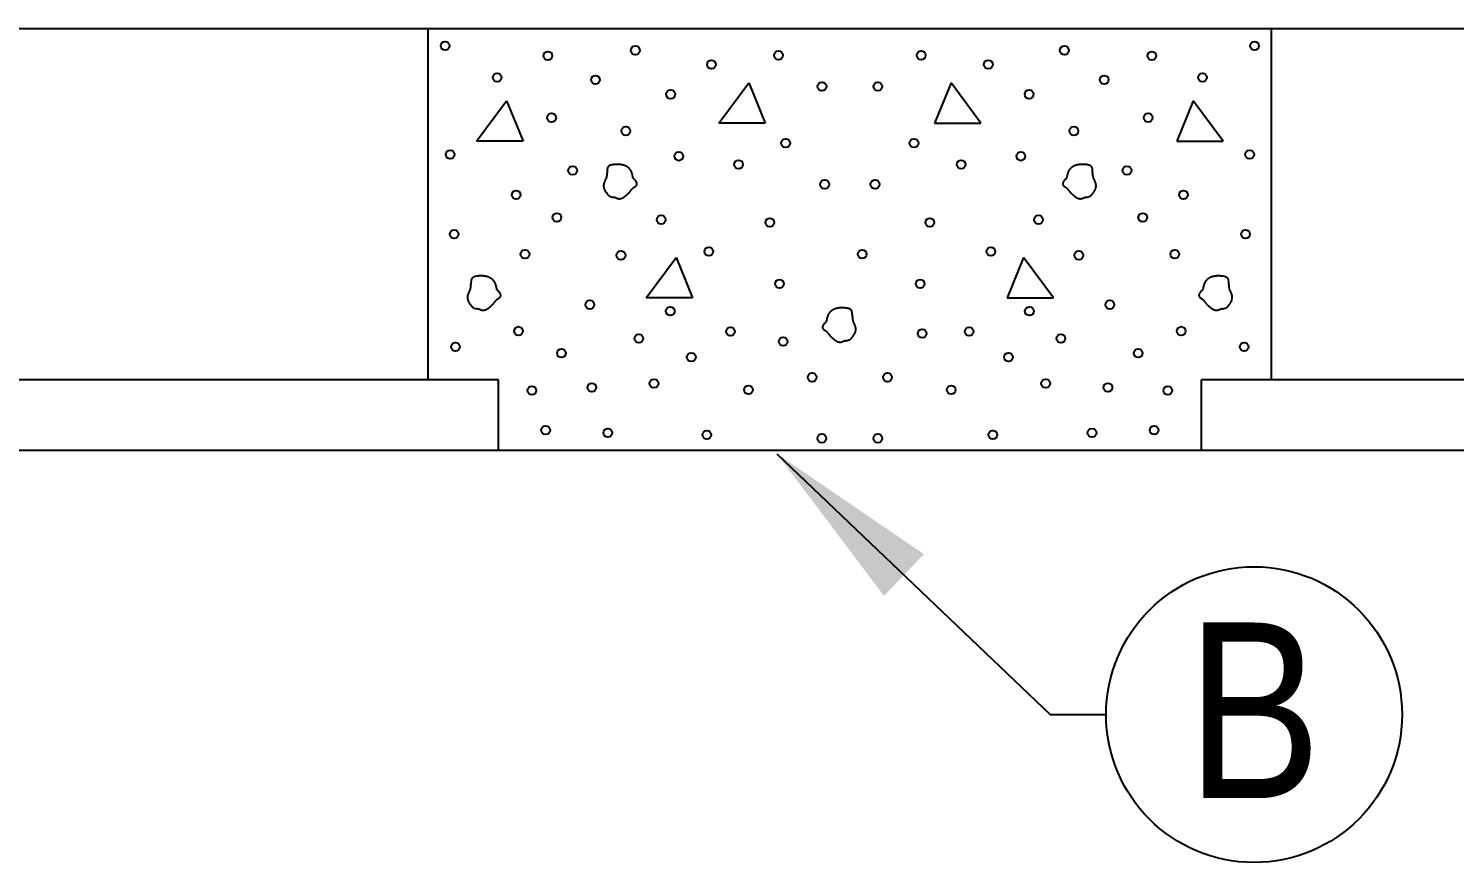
# Model space of a CAD drawing. Extents: x 0 to 216, y -5 to 280.
# Drawn here: x 131.15 to 150.46, y 111.35 to 122.65 of the extents above; entities that cross this region are included whole.
import ezdxf

# ---------------------------------------------------------------- set-up
doc = ezdxf.new("R2010")
doc.units = 0
doc.header["$LTSCALE"] = 10
doc.header["$MEASUREMENT"] = 0
doc.layers.add('CADdetails-7-VERYFINE', color=7, linetype='CONTINUOUS')
doc.layers.add('CADdetails-9-EXTRAFINE', color=9, linetype='CONTINUOUS')
doc.styles.add('CADdetails-DIMENSIONS', font='ARIALN.TTF', dxfattribs={"height": 2.38})
doc.styles.add('CADdetails-NOTES', font='ARIALN.TTF', dxfattribs={"height": 2.38})
doc.dimstyles.new('CADdetails-LEADER', dxfattribs={"dimtxt": 2.38, "dimasz": 2.38, "dimexe": 0.5, "dimexo": 1.5, "dimgap": 1, "dimtad": 0, "dimzin": 0, "dimdsep": 46, "dimtxsty": 'CADdetails-DIMENSIONS', "dimcen": 1, "dimclrd": 256, "dimclre": 256, "dimclrt": 256, "dimadec": 0, "dimazin": 0, "dimtfac": 1, "dimtdec": 4, "dimtofl": 0, "dimtmove": 0, "dimatfit": 3, "dimfxl": 1, "dimtolj": 1, "dimtzin": 0, "dimarcsym": 0})

msp = doc.modelspace()

# ---------------------------------------------------------------- linework, layer by layer
at = {"layer": 'CADdetails-7-VERYFINE'}
msp.add_circle((147.747, 113.351), 2.004, dxfattribs=at)
at = {"layer": 'CADdetails-9-EXTRAFINE', "linetype": 'Continuous'}
for p, q in [((129.418, 122.647), (159.65, 122.647)), ((136.561, 117.887), (136.561, 122.647)), ((147.985, 117.887), (147.985, 122.647)), ((140.497, 121.364), (140.903, 121.911)), ((140.903, 121.911), (141.127, 121.364)), ((143.643, 121.911), (143.419, 121.364)), ((144.048, 121.364), (143.643, 121.911)), ((137.217, 121.119), (137.623, 121.666)), ((137.623, 121.666), (137.847, 121.119)), ((146.923, 121.666), (146.699, 121.119)), ((147.328, 121.119), (146.923, 121.666)), ((141.127, 121.364), (140.497, 121.364)), ((143.419, 121.364), (144.048, 121.364)), ((137.847, 121.119), (137.217, 121.119)), ((146.699, 121.119), (147.328, 121.119)), ((139.337, 120.619), (139.336, 120.628)), ((145.209, 120.619), (145.21, 120.628)), ((139.514, 118.996), (139.919, 119.544)), ((139.919, 119.544), (140.143, 118.996)), ((144.626, 119.544), (144.402, 118.996)), ((145.032, 118.996), (144.626, 119.544)), ((137.493, 119.108), (137.492, 119.117)), ((140.143, 118.996), (139.514, 118.996)), ((144.402, 118.996), (145.032, 118.996)), ((147.053, 119.108), (147.054, 119.117)), ((141.955, 118.677), (141.956, 118.685)), ((137.513, 117.887), (112.761, 117.887)), ((137.513, 116.935), (137.513, 117.887)), ((171.785, 117.887), (147.033, 117.887)), ((147.033, 116.935), (147.033, 117.887)), ((39.457, 116.935), (176.545, 116.935))]:
    msp.add_line(p, q, dxfattribs=at)
for centre in [(136.791, 122.413), (147.754, 122.413), (138.184, 122.278), (139.368, 122.351), (141.306, 122.284), (143.24, 122.284), (145.178, 122.351), (146.362, 122.278), (140.398, 122.161), (144.148, 122.161), (137.497, 121.983), (138.828, 121.953), (141.895, 121.861), (142.651, 121.861), (145.718, 121.953), (147.049, 121.983), (139.846, 121.756), (144.7, 121.756), (138.234, 121.439), (146.312, 121.439), (139.239, 121.259), (145.307, 121.259), (141.404, 121.094), (143.142, 121.094), (136.859, 120.94), (139.956, 120.916), (144.589, 120.916), (147.687, 120.94), (138.519, 120.724), (140.766, 120.806), (143.78, 120.806), (146.026, 120.724), (141.932, 120.536), (142.614, 120.536), (137.754, 120.395), (146.791, 120.395), (138.306, 120.088), (139.717, 120.057), (144.828, 120.057), (146.239, 120.088), (141.189, 120.02), (143.356, 120.02), (136.914, 119.861), (147.632, 119.861), (137.873, 119.589), (139.173, 119.574), (140.362, 119.626), (142.441, 119.589), (144.183, 119.626), (145.373, 119.574), (146.673, 119.589), (141.32, 119.189), (143.225, 119.189), (138.752, 118.905), (145.794, 118.905), (139.841, 118.816), (144.704, 118.816), (137.785, 118.548), (140.657, 118.542), (143.251, 118.515), (143.888, 118.542), (146.761, 118.548), (136.932, 118.334), (139.415, 118.447), (141.369, 118.407), (145.131, 118.447), (147.613, 118.334), (138.367, 118.247), (140.126, 118.194), (144.42, 118.194), (146.178, 118.247), (137.967, 117.742), (138.778, 117.784), (139.62, 117.837), (140.899, 117.752), (141.763, 117.921), (142.783, 117.921), (143.646, 117.752), (144.925, 117.837), (145.768, 117.784), (146.578, 117.742), (138.153, 117.205), (138.994, 117.168), (145.552, 117.168), (146.393, 117.205), (140.336, 117.142), (141.894, 117.094), (142.651, 117.094), (144.21, 117.142)]:
    msp.add_circle(centre, 0.0595, dxfattribs=at)
for centre, radius, start, end in [((139.193, 120.715), 0.207, 176.8452, 178.899), ((139.266, 120.711), 0.281, 178.3991, 179.947), ((139.408, 120.707), 0.423, 179.4776, 180.5224), ((139.695, 120.704), 0.71, 180.0703, 180.6993), ((141.341, 120.709), 2.356, 180.3215, 180.5124), ((139.107, 120.724), 0.121, 172.057, 175.3848), ((139.141, 120.719), 0.155, 174.6718, 177.3467), ((139.081, 120.728), 0.0949, 168.5517, 172.6734), ((139.064, 120.733), 0.077, 164.5202, 169.4398), ((139.051, 120.737), 0.0634, 159.4447, 165.2348), ((139.042, 120.742), 0.0537, 153.7399, 160.3906), ((139.036, 120.745), 0.0464, 146.9551, 154.4886), ((139.036, 120.746), 0.046, 139.8828, 147.4475), ((139.039, 120.742), 0.0511, 132.3961, 139.2718), ((139.045, 120.735), 0.0606, 125.7477, 131.6939), ((139.053, 120.721), 0.0769, 119.6686, 124.5318), ((139.062, 120.703), 0.0966, 114.7842, 118.8066), ((139.071, 120.679), 0.122, 110.5988, 113.9025), ((139.08, 120.65), 0.153, 107.2783, 110.0128), ((139.091, 120.609), 0.194, 104.4624, 106.6737), ((139.101, 120.559), 0.245, 102.2335, 104.0277), ((139.116, 120.482), 0.324, 100.3997, 101.7819), ((139.123, 120.429), 0.377, 98.9266, 100.1232), ((139.124, 120.418), 0.388, 97.6512, 98.8161), ((139.125, 120.416), 0.39, 96.491, 97.6511), ((139.124, 120.423), 0.384, 95.2936, 96.4715), ((139.124, 120.428), 0.379, 94.1297, 95.3217), ((139.123, 120.433), 0.374, 92.9115, 94.1165), ((139.123, 120.439), 0.368, 91.7252, 92.9465), ((139.123, 120.446), 0.36, 90.468, 91.7105), ((139.123, 120.454), 0.352, 89.2447, 90.51), ((139.123, 120.463), 0.343, 87.9448, 89.2368), ((139.124, 120.472), 0.334, 86.6735, 87.9941), ((139.124, 120.482), 0.324, 85.3161, 86.6699), ((139.125, 120.492), 0.314, 83.98, 85.369), ((139.126, 120.503), 0.303, 82.5558, 83.9849), ((139.128, 120.514), 0.292, 81.1502, 82.6214), ((139.13, 120.525), 0.281, 79.6364, 81.1549), ((139.132, 120.536), 0.27, 78.1377, 79.7055), ((139.135, 120.547), 0.259, 76.5318, 78.1546), ((139.137, 120.557), 0.248, 74.9254, 76.605), ((139.14, 120.568), 0.237, 73.2063, 74.9487), ((139.144, 120.578), 0.226, 71.5005, 73.3072), ((139.147, 120.588), 0.216, 69.631, 71.5083), ((139.151, 120.597), 0.206, 67.7816, 69.7303), ((139.155, 120.606), 0.196, 65.7857, 67.8119), ((139.159, 120.614), 0.187, 63.7836, 65.8873), ((139.163, 120.622), 0.178, 61.6347, 63.822), ((139.167, 120.629), 0.17, 59.4808, 61.749), ((139.171, 120.635), 0.163, 57.1528, 59.506), ((139.175, 120.641), 0.156, 54.8176, 57.2546), ((139.179, 120.646), 0.149, 52.3279, 54.8571), ((139.182, 120.65), 0.144, 49.859, 52.4569), ((139.184, 120.653), 0.141, 47.1814, 49.8286), ((139.185, 120.653), 0.14, 44.6027, 47.2527), ((139.183, 120.651), 0.143, 41.9229, 44.522), ((139.18, 120.649), 0.146, 39.3655, 41.9101), ((139.177, 120.647), 0.15, 36.7448, 39.2258), ((139.172, 120.644), 0.156, 34.3019, 36.7104), ((139.166, 120.64), 0.163, 31.8239, 34.1472), ((139.159, 120.636), 0.171, 29.5416, 31.776), ((139.151, 120.632), 0.18, 27.2793, 29.4182), ((139.141, 120.627), 0.191, 25.1453, 27.1874), ((139.129, 120.622), 0.204, 23.0789, 25.0204), ((139.116, 120.616), 0.219, 21.1438, 22.9862), ((139.1, 120.611), 0.235, 19.248, 20.9905), ((145.446, 120.611), 0.235, 159.0095, 160.752), ((145.43, 120.616), 0.219, 157.0138, 158.8562), ((145.417, 120.622), 0.204, 154.9796, 156.9211), ((145.405, 120.627), 0.191, 152.8126, 154.8547), ((145.395, 120.632), 0.18, 150.5818, 152.7207), ((145.386, 120.636), 0.171, 148.224, 150.4584), ((145.379, 120.64), 0.163, 145.8181, 148.1414), ((145.373, 120.644), 0.156, 143.2896, 145.6981), ((145.369, 120.647), 0.15, 140.7742, 143.2552), ((145.365, 120.649), 0.146, 138.1218, 140.6664), ((145.363, 120.651), 0.143, 135.478, 138.0771), ((145.361, 120.653), 0.14, 132.7473, 135.3973), ((145.362, 120.653), 0.141, 130.1437, 132.7908), ((145.364, 120.65), 0.144, 127.5692, 130.1671), ((145.367, 120.646), 0.149, 125.1429, 127.6721), ((145.371, 120.641), 0.156, 122.7225, 125.1595), ((145.375, 120.635), 0.163, 120.494, 122.8472), ((145.379, 120.629), 0.17, 118.2709, 120.539), ((145.383, 120.622), 0.178, 116.178, 118.3653), ((145.387, 120.614), 0.187, 114.1127, 116.2164), ((145.391, 120.606), 0.196, 112.1881, 114.2143), ((145.395, 120.597), 0.206, 110.2697, 112.2184), ((145.398, 120.588), 0.216, 108.4789, 110.3562), ((145.402, 120.578), 0.226, 106.7044, 108.5111), ((145.405, 120.568), 0.237, 105.0513, 106.7937), ((145.408, 120.557), 0.248, 103.395, 105.0746), ((145.411, 120.547), 0.259, 101.8454, 103.4682), ((145.413, 120.536), 0.27, 100.2945, 101.8623), ((145.416, 120.525), 0.281, 98.839, 100.3575), ((145.418, 120.514), 0.292, 97.3837, 98.8549), ((145.419, 120.503), 0.303, 96.0151, 97.4442), ((145.42, 120.492), 0.314, 94.6276, 96.0167), ((145.422, 120.482), 0.324, 93.3326, 94.6864), ((145.422, 120.472), 0.334, 92.0059, 93.3265), ((145.423, 120.463), 0.344, 90.7624, 92.0543), ((145.423, 120.454), 0.352, 89.4901, 90.7554), ((145.423, 120.446), 0.36, 88.2895, 89.532), ((145.423, 120.439), 0.368, 87.0535, 88.2748), ((145.423, 120.433), 0.374, 85.8835, 87.0885), ((145.422, 120.428), 0.379, 84.6783, 85.8703), ((145.422, 120.423), 0.384, 83.5285, 84.7064), ((145.421, 120.416), 0.39, 82.3489, 83.509), ((145.421, 120.418), 0.389, 81.1889, 82.3537), ((145.422, 120.429), 0.377, 79.871, 81.0677), ((145.43, 120.482), 0.324, 78.2249, 79.607), ((145.444, 120.559), 0.245, 75.9643, 77.7585), ((145.455, 120.609), 0.194, 73.3263, 75.5376), ((145.466, 120.65), 0.153, 69.9872, 72.7217), ((145.475, 120.679), 0.122, 66.0975, 69.4012), ((145.484, 120.703), 0.0966, 61.1934, 65.2158), ((145.492, 120.721), 0.0769, 55.4682, 60.3314), ((145.501, 120.735), 0.0606, 48.3332, 54.2794), ((145.506, 120.742), 0.0511, 40.7282, 47.6039), ((145.51, 120.746), 0.046, 32.5162, 40.0809), ((145.51, 120.745), 0.0465, 25.5504, 33.0838), ((145.504, 120.742), 0.0537, 19.6094, 26.2601), ((145.495, 120.737), 0.0634, 14.7652, 20.5553), ((145.482, 120.733), 0.077, 10.5602, 15.4798), ((145.464, 120.728), 0.0949, 7.2872, 11.4089), ((145.438, 120.724), 0.121, 4.6152, 7.943), ((145.405, 120.719), 0.155, 2.6533, 5.3282), ((145.353, 120.715), 0.207, 1.101, 3.1548), ((145.279, 120.711), 0.281, 0.0889, 1.6368), ((145.137, 120.707), 0.423, 359.4776, 0.5224), ((144.85, 120.705), 0.71, 359.2657, 359.8948), ((143.204, 120.709), 2.356, 359.4876, 359.6785), ((139.072, 120.516), 0.134, 177.3876, 180.5241), ((139.072, 120.516), 0.134, 180.6001, 183.7299), ((139.07, 120.516), 0.131, 171.0222, 174.2037), ((139.071, 120.516), 0.133, 174.3146, 177.469), ((139.071, 120.516), 0.133, 183.7427, 186.8926), ((139.066, 120.517), 0.127, 167.9119, 171.1871), ((139.059, 120.518), 0.12, 164.4946, 167.9522), ((139.06, 120.518), 0.121, 161.2101, 164.609), ((139.073, 120.513), 0.135, 157.835, 160.866), ((139.101, 120.501), 0.166, 154.9757, 157.433), ((139.191, 120.454), 0.267, 152.5497, 154.0687), ((139.444, 120.313), 0.557, 150.9959, 151.7229), ((135.906, 122.332), 3.517, 330.187, 330.3022), ((138.553, 120.829), 0.473, 329.5031, 330.36), ((138.757, 120.717), 0.24, 329.5654, 331.2531), ((138.826, 120.682), 0.162, 330.4276, 332.9186), ((138.867, 120.663), 0.117, 332.0853, 335.5407), ((138.88, 120.658), 0.104, 334.7958, 338.6919), ((138.88, 120.658), 0.104, 338.5749, 342.5281), ((138.87, 120.662), 0.115, 342.6361, 346.2431), ((138.839, 120.667), 0.146, 346.9646, 349.8492), ((138.802, 120.672), 0.183, 350.3917, 352.7357), ((138.751, 120.676), 0.234, 353.3291, 355.1905), ((136.544, 120.684), 2.441, 359.9077, 0.0923), ((138.242, 120.686), 0.744, 358.8983, 359.5027), ((138.534, 120.684), 0.452, 357.5114, 358.4997), ((138.679, 120.68), 0.306, 355.5993, 357.0425), ((139.083, 120.605), 0.253, 17.5494, 19.1949), ((139.062, 120.6), 0.274, 15.857, 17.4055), ((139.041, 120.594), 0.297, 14.3507, 15.8087), ((139.016, 120.588), 0.322, 12.8168, 14.1879), ((138.988, 120.582), 0.351, 11.4954, 12.7775), ((138.952, 120.576), 0.387, 10.1526, 11.3396), ((138.924, 120.571), 0.416, 8.9893, 10.1153), ((138.904, 120.569), 0.436, 7.8167, 8.9132), ((138.956, 120.21), 0.56, 44.6282, 47.0492), ((135.504, 125.905), 6.639, 305.4484, 305.5135), ((139.245, 120.484), 0.162, 41.1487, 47.2632), ((139.098, 120.858), 0.443, 306.3881, 307.3399), ((139.226, 120.683), 0.227, 308.2701, 310.068), ((139.277, 120.509), 0.121, 37.6654, 42.485), ((139.283, 120.612), 0.136, 311.2666, 314.1308), ((139.163, 120.438), 0.255, 32.9949, 34.563), ((139.296, 120.523), 0.0976, 29.2328, 33.5838), ((139.314, 120.577), 0.0888, 315.5923, 319.7286), ((139.326, 120.537), 0.0642, 25.1967, 31.9365), ((139.336, 120.555), 0.058, 321.6691, 327.6236), ((139.333, 120.539), 0.057, 19.2344, 26.0854), ((139.348, 120.547), 0.0432, 328.9948, 336.6039), ((139.34, 120.541), 0.0497, 12.3118, 19.5069), ((139.354, 120.543), 0.0358, 337.9677, 346.8887), ((139.35, 120.543), 0.0401, 4.58, 13.0648), ((139.357, 120.542), 0.0331, 347.0175, 356.6474), ((139.355, 120.542), 0.0348, 356.392, 5.8057), ((145.196, 120.543), 0.0401, 166.9352, 175.42), ((145.19, 120.542), 0.0348, 174.1943, 183.608), ((145.189, 120.542), 0.0331, 183.3041, 192.9339), ((145.205, 120.541), 0.0497, 160.5352, 167.7303), ((145.191, 120.543), 0.0358, 193.158, 202.079), ((145.212, 120.539), 0.057, 153.9146, 160.7656), ((145.198, 120.547), 0.0432, 203.3538, 210.9629), ((145.219, 120.537), 0.0642, 148.0317, 154.7716), ((145.21, 120.555), 0.058, 212.3764, 218.3309), ((145.232, 120.577), 0.0889, 220.3028, 224.4391), ((145.25, 120.523), 0.0975, 146.4477, 150.7986), ((145.382, 120.438), 0.255, 145.437, 147.0051), ((145.263, 120.612), 0.136, 225.8419, 228.7061), ((145.268, 120.509), 0.121, 137.515, 142.3346), ((145.319, 120.684), 0.227, 229.9563, 231.7541), ((145.301, 120.484), 0.162, 132.7368, 138.8513), ((145.448, 120.858), 0.443, 232.6379, 233.5897), ((149.041, 125.909), 6.642, 234.5075, 234.5726), ((145.59, 120.21), 0.56, 132.9508, 135.3718), ((145.642, 120.569), 0.436, 171.0868, 172.1833), ((145.622, 120.571), 0.416, 169.8847, 171.0107), ((145.593, 120.576), 0.387, 168.627, 169.814), ((145.558, 120.582), 0.351, 167.2564, 168.5385), ((145.529, 120.588), 0.322, 165.7777, 167.1488), ((145.505, 120.594), 0.297, 164.2261, 165.6841), ((145.483, 120.6), 0.274, 162.5945, 164.143), ((145.463, 120.605), 0.253, 160.8051, 162.4506), ((148.001, 120.684), 2.441, 179.9077, 180.0923), ((146.304, 120.686), 0.744, 180.4973, 181.1017), ((146.012, 120.684), 0.452, 181.5003, 182.4886), ((145.866, 120.68), 0.306, 182.9575, 184.4007), ((145.795, 120.676), 0.234, 184.8451, 186.7065), ((145.744, 120.672), 0.183, 187.2283, 189.5723), ((145.707, 120.667), 0.146, 190.187, 193.0717), ((145.676, 120.662), 0.115, 193.7569, 197.3639), ((145.665, 120.658), 0.104, 197.4359, 201.3891), ((145.666, 120.658), 0.104, 201.3081, 205.2042), ((145.678, 120.663), 0.117, 204.4593, 207.9147), ((145.719, 120.682), 0.162, 207.0814, 209.5724), ((145.788, 120.717), 0.24, 208.7469, 210.4346), ((145.992, 120.829), 0.473, 209.64, 210.4969), ((148.64, 122.334), 3.518, 209.7313, 209.8465), ((145.101, 120.313), 0.557, 28.2433, 28.9703), ((145.355, 120.454), 0.267, 25.9313, 27.4503), ((145.445, 120.501), 0.166, 22.567, 25.0243), ((145.473, 120.513), 0.135, 19.134, 22.165), ((145.486, 120.518), 0.121, 15.391, 18.7899), ((145.487, 120.518), 0.12, 12.0478, 15.5054), ((145.48, 120.517), 0.127, 8.8498, 12.125), ((145.476, 120.516), 0.131, 5.7592, 8.9407), ((145.475, 120.516), 0.133, 353.1447, 356.2945), ((145.474, 120.516), 0.133, 2.531, 5.6854), ((145.474, 120.516), 0.134, 359.4759, 2.6124), ((145.473, 120.516), 0.134, 356.2701, 359.3999), ((139.069, 120.516), 0.13, 186.9876, 190.1875), ((139.066, 120.515), 0.127, 190.2484, 193.508), ((139.062, 120.515), 0.124, 193.6679, 197.0032), ((139.057, 120.514), 0.118, 197.0927, 200.5534), ((139.05, 120.511), 0.111, 200.8026, 204.4637), ((139.052, 120.512), 0.113, 204.1381, 207.7286), ((139.065, 120.518), 0.128, 207.3778, 210.5555), ((139.085, 120.528), 0.15, 209.9953, 212.709), ((139.124, 120.55), 0.195, 212.1446, 214.228), ((139.188, 120.59), 0.27, 213.5872, 215.0906), ((139.369, 120.711), 0.488, 214.5373, 215.3691), ((139.709, 120.947), 0.902, 215.0732, 215.5222), ((140.273, 121.347), 1.593, 215.431, 215.6848), ((139.887, 121.077), 1.122, 215.9644, 216.3246), ((139.391, 120.716), 0.509, 216.7118, 217.507), ((139.288, 120.639), 0.38, 217.7068, 218.7766), ((139.246, 120.607), 0.328, 219.1011, 220.3486), ((139.171, 120.548), 0.232, 221.1093, 222.8725), ((139.106, 120.491), 0.145, 223.9849, 226.7831), ((139.075, 120.461), 0.102, 228.0439, 231.971), ((139.055, 120.438), 0.0718, 233.3259, 238.8193), ((139.052, 120.433), 0.0661, 238.5548, 244.5028), ((139.058, 120.443), 0.0775, 243.803, 248.9093), ((139.064, 120.457), 0.0927, 248.0318, 252.344), ((139.073, 120.48), 0.117, 251.5932, 255.0452), ((139.085, 120.514), 0.153, 254.2058, 256.8831), ((139.104, 120.584), 0.226, 256.148, 257.9846), ((139.138, 120.721), 0.367, 257.2491, 258.3894), ((139.281, 121.355), 1.017, 257.7014, 258.1163), ((138.741, 118.888), 1.509, 77.0686, 77.3491), ((138.991, 119.995), 0.374, 75.2609, 76.3946), ((139.008, 120.061), 0.305, 73.9114, 75.2987), ((138.99, 119.989), 0.379, 73.0782, 74.1904), ((138.929, 119.769), 0.608, 72.9591, 73.6496), ((107.024, 11.381), 113.594, 73.5906, 73.59426), ((139.308, 121.033), 0.711, 254.1882, 254.766), ((139.205, 120.67), 0.335, 255.413, 256.6231), ((139.177, 120.56), 0.221, 257.2379, 259.0433), ((139.162, 120.497), 0.156, 259.8175, 262.3247), ((139.156, 120.461), 0.12, 263.069, 266.2989), ((139.153, 120.434), 0.0927, 267.1704, 271.2908), ((139.152, 120.423), 0.082, 271.5793, 276.2157), ((139.153, 120.42), 0.079, 276.4105, 281.2353), ((139.152, 120.423), 0.0818, 280.8722, 285.5599), ((139.15, 120.433), 0.0919, 285.225, 289.4465), ((139.147, 120.443), 0.103, 289.021, 292.8542), ((139.143, 120.455), 0.115, 292.5683, 296.0335), ((139.137, 120.469), 0.13, 295.6455, 298.7671), ((139.129, 120.486), 0.149, 298.485, 301.2437), ((139.119, 120.505), 0.17, 300.9174, 303.3664), ((139.104, 120.528), 0.198, 303.1196, 305.2605), ((139.088, 120.553), 0.227, 304.9564, 306.8361), ((139.065, 120.585), 0.267, 306.6441, 308.2584), ((139.039, 120.621), 0.311, 308.0078, 309.4018), ((139.001, 120.669), 0.372, 309.2343, 310.4026), ((138.953, 120.728), 0.448, 310.1567, 311.1277), ((138.869, 120.826), 0.578, 310.98, 311.7307), ((138.77, 120.941), 0.729, 311.5406, 312.1324), ((138.623, 121.107), 0.951, 311.9798, 312.4294), ((137.885, 121.932), 2.058, 312.1076, 312.3127), ((140.553, 118.993), 1.911, 131.9402, 132.1573), ((138.068, 121.715), 1.775, 312.9016, 313.1318), ((139.117, 120.586), 0.233, 314.666, 316.3925), ((139.192, 120.509), 0.126, 317.9003, 321.0814), ((139.225, 120.481), 0.083, 322.1074, 326.9747), ((139.217, 120.49), 0.0946, 325.2728, 329.5721), ((139.078, 120.584), 0.263, 327.0965, 328.6442), ((139.875, 120.068), 0.687, 145.913, 146.5009), ((139.424, 120.368), 0.145, 141.384, 144.1358), ((139.396, 120.39), 0.11, 137.4765, 141.1138), ((139.404, 120.383), 0.12, 134.3783, 137.7096), ((139.413, 120.375), 0.133, 131.6841, 134.7325), ((139.425, 120.363), 0.15, 129.1321, 131.8772), ((139.44, 120.346), 0.172, 127.084, 129.5271), ((139.46, 120.321), 0.204, 125.3153, 127.4189), ((139.509, 120.258), 0.284, 124.5315, 126.0637), ((139.719, 119.969), 0.642, 124.6371, 125.3177), ((144.826, 119.969), 0.642, 54.6823, 55.3629), ((145.036, 120.258), 0.284, 53.9363, 55.4685), ((145.085, 120.321), 0.204, 52.5595, 54.6631), ((145.106, 120.346), 0.172, 50.4959, 52.9391), ((145.121, 120.363), 0.15, 48.0982, 50.8433), ((145.132, 120.375), 0.133, 45.2939, 48.3422), ((145.142, 120.383), 0.12, 42.2904, 45.6217), ((145.15, 120.39), 0.11, 38.8566, 42.4938), ((145.122, 120.368), 0.145, 35.8642, 38.616), ((144.67, 120.068), 0.687, 33.4991, 34.087), ((145.468, 120.584), 0.263, 211.3558, 212.9035), ((145.329, 120.49), 0.0946, 210.4279, 214.7272), ((145.321, 120.481), 0.083, 213.0253, 217.8926), ((145.353, 120.509), 0.126, 218.9186, 222.0997), ((145.429, 120.586), 0.234, 223.6352, 225.3616), ((146.478, 121.715), 1.775, 226.8682, 227.0984), ((143.992, 118.994), 1.911, 47.8174, 48.0345), ((146.661, 121.933), 2.059, 227.7122, 227.9172), ((145.922, 121.107), 0.951, 227.5706, 228.0202), ((145.776, 120.94), 0.729, 227.8434, 228.4353), ((145.677, 120.827), 0.578, 228.2931, 229.0438), ((145.592, 120.727), 0.448, 228.8489, 229.8199), ((145.545, 120.669), 0.372, 229.6204, 230.7887), ((145.507, 120.62), 0.311, 230.5756, 231.9697), ((145.481, 120.585), 0.267, 231.7636, 233.3779), ((145.457, 120.553), 0.227, 233.1424, 235.0222), ((145.441, 120.528), 0.198, 234.7395, 236.8804), ((145.427, 120.505), 0.171, 236.6535, 239.1026), ((145.417, 120.486), 0.149, 238.7374, 241.4961), ((145.408, 120.469), 0.13, 241.2505, 244.3721), ((145.403, 120.455), 0.115, 243.9504, 247.4156), ((145.398, 120.443), 0.103, 247.1458, 250.979), ((145.395, 120.433), 0.0919, 250.5535, 254.775), ((145.393, 120.423), 0.0818, 254.4401, 259.1278), ((145.393, 120.42), 0.079, 258.7647, 263.5895), ((145.393, 120.423), 0.082, 263.7843, 268.4207), ((145.393, 120.434), 0.0927, 268.7092, 272.8296), ((145.39, 120.461), 0.12, 273.7011, 276.931), ((145.383, 120.497), 0.156, 277.6691, 280.1764), ((145.369, 120.56), 0.221, 280.9647, 282.7702), ((145.34, 120.67), 0.335, 283.3769, 284.587), ((145.238, 121.033), 0.711, 285.234, 285.8118), ((177.522, 11.307), 113.665, 106.39513, 106.39879), ((145.617, 119.769), 0.607, 106.3611, 107.0516), ((145.556, 119.989), 0.379, 105.7991, 106.9114), ((145.537, 120.061), 0.305, 104.7111, 106.0984), ((145.555, 119.995), 0.374, 103.6054, 104.7391), ((145.805, 118.888), 1.509, 102.6509, 102.9314), ((145.265, 121.355), 1.017, 281.8837, 282.2986), ((145.407, 120.721), 0.367, 281.6027, 282.7431), ((145.441, 120.584), 0.226, 282.0238, 283.8604), ((145.461, 120.514), 0.153, 283.1169, 285.7942), ((145.472, 120.48), 0.117, 284.9437, 288.3957), ((145.481, 120.457), 0.0927, 287.6693, 291.9815), ((145.488, 120.443), 0.0775, 291.0907, 296.197), ((145.494, 120.433), 0.0661, 295.4972, 301.4452), ((145.491, 120.438), 0.0718, 301.1807, 306.6741), ((145.471, 120.461), 0.102, 308.0039, 311.931), ((145.44, 120.491), 0.145, 313.2169, 316.0151), ((145.374, 120.548), 0.232, 317.1559, 318.9191), ((145.299, 120.607), 0.328, 319.6514, 320.8989), ((145.258, 120.639), 0.38, 321.2234, 322.2932), ((145.154, 120.716), 0.509, 322.493, 323.2882), ((144.658, 121.077), 1.122, 323.6754, 324.0356), ((144.273, 121.347), 1.593, 324.3152, 324.569), ((144.837, 120.947), 0.902, 324.4778, 324.9268), ((145.177, 120.711), 0.488, 324.6309, 325.4627), ((145.358, 120.59), 0.27, 324.9094, 326.4128), ((145.421, 120.55), 0.195, 325.772, 327.8554), ((145.461, 120.528), 0.15, 327.291, 330.0047), ((145.48, 120.518), 0.128, 329.4445, 332.6222), ((145.494, 120.512), 0.113, 332.2368, 335.8273), ((145.495, 120.511), 0.111, 335.5717, 339.2328), ((145.489, 120.514), 0.118, 339.4466, 342.9073), ((145.484, 120.515), 0.124, 342.9968, 346.3321), ((145.48, 120.515), 0.127, 346.492, 349.7516), ((145.477, 120.516), 0.13, 349.7754, 352.9753), ((136.835, 119.169), 0.306, 355.5993, 357.0425), ((137.297, 119.208), 0.155, 174.6718, 177.3467), ((137.349, 119.203), 0.207, 176.8452, 178.899), ((137.422, 119.2), 0.281, 178.3992, 179.9471), ((137.564, 119.196), 0.423, 179.4776, 180.5224), ((137.851, 119.193), 0.71, 180.0703, 180.6993), ((139.497, 119.198), 2.356, 180.3215, 180.5124), ((134.7, 119.173), 2.441, 359.9077, 0.0923), ((136.397, 119.175), 0.744, 358.8983, 359.5027), ((136.689, 119.173), 0.452, 357.5115, 358.4998), ((137.263, 119.212), 0.121, 172.0566, 175.3843), ((137.237, 119.217), 0.095, 168.5524, 172.674), ((137.22, 119.222), 0.077, 164.5202, 169.4398), ((137.207, 119.226), 0.0634, 159.4447, 165.2348), ((137.198, 119.23), 0.0537, 153.7399, 160.3906), ((137.192, 119.234), 0.0464, 146.9551, 154.4886), ((137.191, 119.235), 0.046, 139.8802, 147.4449), ((137.195, 119.231), 0.0511, 132.3961, 139.2718), ((137.201, 119.223), 0.0606, 125.7511, 131.6973), ((137.209, 119.209), 0.0769, 119.6651, 124.5283), ((137.218, 119.191), 0.0966, 114.7878, 118.8102), ((137.227, 119.167), 0.122, 110.5842, 113.8878), ((137.236, 119.138), 0.153, 107.2903, 110.0248), ((137.246, 119.098), 0.194, 104.4624, 106.6737), ((137.257, 119.048), 0.245, 102.2335, 104.0277), ((137.271, 118.971), 0.324, 100.3962, 101.7784), ((137.279, 118.918), 0.377, 98.9266, 100.1232), ((137.28, 118.907), 0.388, 97.6546, 98.8195), ((137.28, 118.905), 0.39, 96.491, 97.6511), ((137.28, 118.911), 0.384, 95.2866, 96.4645), ((137.279, 118.917), 0.379, 94.136, 95.328), ((137.279, 118.922), 0.374, 92.9115, 94.1165), ((137.279, 118.928), 0.368, 91.7252, 92.9465), ((137.278, 118.935), 0.36, 90.468, 91.7105), ((137.279, 118.943), 0.352, 89.2447, 90.51), ((137.279, 118.952), 0.343, 87.9448, 89.2368), ((137.279, 118.961), 0.334, 86.6735, 87.9941), ((137.28, 118.971), 0.324, 85.3161, 86.6699), ((137.281, 118.981), 0.314, 83.98, 85.369), ((137.282, 118.992), 0.303, 82.5558, 83.9849), ((137.284, 119.002), 0.292, 81.1502, 82.6214), ((137.286, 119.014), 0.281, 79.6328, 81.1513), ((137.288, 119.024), 0.27, 78.1413, 79.7091), ((137.29, 119.036), 0.259, 76.5318, 78.1546), ((137.293, 119.046), 0.248, 74.9254, 76.605), ((137.296, 119.057), 0.237, 73.2063, 74.9487), ((137.3, 119.067), 0.226, 71.5005, 73.3072), ((137.303, 119.077), 0.216, 69.6273, 71.5046), ((137.307, 119.086), 0.206, 67.7853, 69.7339), ((137.311, 119.095), 0.196, 65.7857, 67.8119), ((137.315, 119.103), 0.187, 63.7836, 65.8873), ((137.319, 119.111), 0.178, 61.6347, 63.822), ((137.323, 119.118), 0.17, 59.4808, 61.749), ((137.326, 119.124), 0.163, 57.1528, 59.506), ((137.33, 119.13), 0.156, 54.8176, 57.2546), ((137.334, 119.135), 0.149, 52.3279, 54.8571), ((137.338, 119.139), 0.144, 49.859, 52.4569), ((137.34, 119.141), 0.141, 47.1814, 49.8286), ((137.34, 119.142), 0.14, 44.5996, 47.2497), ((137.338, 119.14), 0.143, 41.9258, 44.5248), ((137.336, 119.138), 0.146, 39.3628, 41.9074), ((137.332, 119.136), 0.15, 36.7448, 39.2258), ((137.328, 119.132), 0.156, 34.3019, 36.7104), ((137.322, 119.129), 0.163, 31.8262, 34.1494), ((137.315, 119.125), 0.171, 29.5416, 31.776), ((137.306, 119.12), 0.18, 27.2793, 29.4182), ((137.297, 119.116), 0.191, 25.1436, 27.1856), ((137.285, 119.11), 0.204, 23.0805, 25.022), ((137.271, 119.105), 0.219, 21.1438, 22.9862), ((137.256, 119.1), 0.235, 19.248, 20.9905), ((137.238, 119.094), 0.253, 17.5482, 19.1937), ((137.218, 119.088), 0.274, 15.8581, 17.4066), ((137.196, 119.082), 0.297, 14.3498, 15.8078), ((137.172, 119.077), 0.322, 12.8176, 14.1887), ((137.144, 119.071), 0.351, 11.4954, 12.7775), ((147.402, 119.071), 0.351, 167.2564, 168.5385), ((147.374, 119.077), 0.322, 165.7769, 167.148), ((147.349, 119.083), 0.297, 164.227, 165.685), ((147.327, 119.088), 0.274, 162.5934, 164.1419), ((147.307, 119.094), 0.253, 160.8063, 162.4518), ((147.29, 119.1), 0.235, 159.0095, 160.752), ((147.274, 119.105), 0.219, 157.0138, 158.8562), ((147.261, 119.11), 0.204, 154.978, 156.9195), ((147.249, 119.116), 0.191, 152.8144, 154.8564), ((147.239, 119.12), 0.18, 150.5818, 152.7207), ((147.231, 119.125), 0.171, 148.224, 150.4584), ((147.224, 119.129), 0.163, 145.8159, 148.1392), ((147.218, 119.132), 0.156, 143.2896, 145.6981), ((147.213, 119.136), 0.15, 140.7742, 143.2552), ((147.21, 119.138), 0.146, 138.1246, 140.6692), ((147.207, 119.14), 0.143, 135.4752, 138.0742), ((147.205, 119.142), 0.14, 132.7503, 135.4004), ((147.206, 119.141), 0.141, 130.1714, 132.8186), ((147.208, 119.139), 0.144, 127.5431, 130.141), ((147.211, 119.135), 0.149, 125.1429, 127.6721), ((147.215, 119.13), 0.156, 122.7225, 125.1595), ((147.219, 119.124), 0.163, 120.494, 122.8472), ((147.223, 119.118), 0.17, 118.2709, 120.539), ((147.227, 119.111), 0.178, 116.178, 118.3653), ((147.231, 119.103), 0.187, 114.1127, 116.2164), ((147.235, 119.095), 0.196, 112.1881, 114.2143), ((147.239, 119.086), 0.206, 110.2661, 112.2147), ((147.243, 119.077), 0.216, 108.4825, 110.3598), ((147.246, 119.067), 0.226, 106.7044, 108.5111), ((147.249, 119.057), 0.237, 105.0513, 106.7937), ((147.252, 119.046), 0.248, 103.395, 105.0746), ((147.255, 119.036), 0.259, 101.8454, 103.4682), ((147.258, 119.024), 0.27, 100.2909, 101.8587), ((147.26, 119.014), 0.281, 98.8426, 100.3611), ((147.262, 119.003), 0.292, 97.3837, 98.8549), ((147.263, 118.992), 0.303, 96.0151, 97.4442), ((147.265, 118.981), 0.314, 94.6276, 96.0167), ((147.266, 118.971), 0.324, 93.3326, 94.6864), ((147.266, 118.961), 0.334, 92.0059, 93.3265), ((147.267, 118.952), 0.344, 90.7624, 92.0543), ((147.267, 118.943), 0.352, 89.4901, 90.7554), ((147.267, 118.935), 0.36, 88.2895, 89.532), ((147.267, 118.928), 0.368, 87.0535, 88.2748), ((147.267, 118.922), 0.374, 85.8835, 87.0885), ((147.266, 118.916), 0.379, 84.6748, 85.8669), ((147.266, 118.911), 0.384, 83.5319, 84.7099), ((147.265, 118.905), 0.39, 82.3489, 83.509), ((147.265, 118.907), 0.389, 81.1855, 82.3503), ((147.266, 118.918), 0.377, 79.871, 81.0677), ((147.274, 118.971), 0.324, 78.2283, 79.6105), ((147.288, 119.048), 0.245, 75.9643, 77.7585), ((147.299, 119.098), 0.194, 73.3263, 75.5376), ((147.31, 119.138), 0.153, 69.9872, 72.7217), ((147.319, 119.167), 0.122, 66.0975, 69.4012), ((147.328, 119.191), 0.0966, 61.1898, 65.2122), ((147.337, 119.209), 0.0769, 55.4717, 60.3349), ((147.345, 119.223), 0.0606, 48.3298, 54.276), ((147.351, 119.231), 0.0511, 40.7282, 47.6039), ((147.354, 119.235), 0.0459, 32.5189, 40.0836), ((147.354, 119.234), 0.0465, 25.5504, 33.0838), ((147.348, 119.23), 0.0537, 19.6094, 26.2601), ((147.339, 119.226), 0.0634, 14.7652, 20.5553), ((147.326, 119.222), 0.077, 10.5602, 15.4798), ((147.309, 119.217), 0.0949, 7.2866, 11.4082), ((147.283, 119.212), 0.121, 4.6157, 7.9434), ((147.249, 119.208), 0.155, 2.6533, 5.3282), ((147.197, 119.203), 0.207, 1.101, 3.1548), ((147.124, 119.199), 0.281, 0.0889, 1.6368), ((146.694, 119.193), 0.71, 359.2657, 359.8947), ((145.049, 119.198), 2.356, 359.4876, 359.6785), ((149.846, 119.173), 2.441, 179.9077, 180.0923), ((148.148, 119.175), 0.744, 180.4973, 181.1017), ((146.982, 119.196), 0.423, 359.4776, 0.5224), ((147.856, 119.173), 0.452, 181.5002, 182.4885), ((147.711, 119.169), 0.306, 182.9575, 184.4007), ((137.227, 119.005), 0.133, 174.3143, 177.4687), ((137.228, 119.004), 0.134, 177.3876, 180.5241), ((137.228, 119.005), 0.134, 180.6001, 183.7299), ((137.227, 119.005), 0.133, 183.7424, 186.8922), ((137.226, 119.005), 0.131, 171.0226, 174.2042), ((137.224, 119.005), 0.13, 186.9882, 190.188), ((137.221, 119.006), 0.127, 167.9112, 171.1865), ((137.221, 119.004), 0.127, 190.2484, 193.508), ((137.214, 119.007), 0.12, 164.4946, 167.9522), ((137.218, 119.004), 0.124, 193.6679, 197.0032), ((137.216, 119.007), 0.121, 161.2112, 164.6101), ((137.213, 119.002), 0.118, 197.0927, 200.5534), ((137.228, 119.002), 0.135, 157.835, 160.866), ((137.206, 119), 0.111, 200.8026, 204.4637), ((137.256, 118.989), 0.166, 154.9742, 157.4315), ((137.346, 118.943), 0.267, 152.5514, 154.0704), ((137.6, 118.802), 0.557, 150.9959, 151.7229), ((134.062, 120.82), 3.517, 330.1851, 330.3003), ((136.709, 119.318), 0.473, 329.5031, 330.36), ((136.913, 119.206), 0.24, 329.5673, 331.255), ((136.982, 119.17), 0.162, 330.4276, 332.9186), ((137.023, 119.151), 0.117, 332.0853, 335.5407), ((137.036, 119.147), 0.104, 334.7942, 338.6904), ((137.036, 119.147), 0.104, 338.5762, 342.5294), ((137.025, 119.15), 0.115, 342.6351, 346.2421), ((136.994, 119.156), 0.146, 346.9646, 349.8492), ((136.958, 119.161), 0.183, 350.3917, 352.7357), ((136.907, 119.165), 0.234, 353.3291, 355.1905), ((137.56, 118.872), 0.12, 134.3783, 137.7096), ((137.569, 118.864), 0.133, 131.6841, 134.7325), ((137.581, 118.851), 0.15, 129.1321, 131.8772), ((137.595, 118.835), 0.172, 127.084, 129.5271), ((137.108, 119.065), 0.387, 10.1526, 11.3396), ((137.08, 119.06), 0.416, 8.9887, 10.1147), ((137.06, 119.057), 0.436, 7.8171, 8.9137), ((137.616, 118.81), 0.204, 125.3153, 127.4189), ((137.112, 118.698), 0.56, 44.6291, 47.05), ((137.665, 118.747), 0.284, 124.5315, 126.0637), ((137.875, 118.458), 0.642, 124.6341, 125.3147), ((137.4, 118.973), 0.162, 41.1476, 47.2621), ((133.66, 124.394), 6.639, 305.4484, 305.5135), ((137.253, 119.347), 0.443, 306.391, 307.3428), ((137.433, 118.998), 0.121, 37.6671, 42.4868), ((137.382, 119.172), 0.227, 308.2701, 310.068), ((137.438, 119.101), 0.136, 311.2666, 314.1308), ((137.319, 118.927), 0.255, 32.9949, 34.563), ((137.452, 119.012), 0.0976, 29.2328, 33.5838), ((137.469, 119.066), 0.0888, 315.5923, 319.7286), ((137.482, 119.026), 0.0642, 25.1967, 31.9365), ((137.492, 119.044), 0.058, 321.6664, 327.621), ((137.489, 119.028), 0.057, 19.2344, 26.0854), ((137.503, 119.035), 0.0432, 328.997, 336.6061), ((137.496, 119.03), 0.0497, 12.3106, 19.5057), ((137.51, 119.032), 0.0358, 337.9677, 346.8887), ((137.506, 119.032), 0.0401, 4.5807, 13.0655), ((137.513, 119.031), 0.0331, 347.0168, 356.6467), ((137.511, 119.031), 0.0348, 356.392, 5.8056), ((147.04, 119.032), 0.0401, 166.9345, 175.4193), ((147.035, 119.031), 0.0348, 174.1944, 183.608), ((147.033, 119.031), 0.0331, 183.3048, 192.9346), ((147.05, 119.03), 0.0497, 160.5364, 167.7315), ((147.036, 119.032), 0.0358, 193.1113, 202.0323), ((147.042, 119.035), 0.0432, 203.3939, 211.003), ((147.057, 119.028), 0.057, 153.9146, 160.7656), ((147.063, 119.025), 0.0642, 148.0317, 154.7716), ((147.054, 119.044), 0.058, 212.379, 218.3336), ((147.094, 119.012), 0.0975, 146.4477, 150.7986), ((147.076, 119.066), 0.0889, 220.3028, 224.4391), ((147.227, 118.927), 0.255, 145.437, 147.0051), ((147.107, 119.101), 0.136, 225.8419, 228.7061), ((147.112, 118.998), 0.121, 137.5132, 142.3329), ((147.164, 119.172), 0.227, 229.9563, 231.7541), ((147.145, 118.973), 0.162, 132.7379, 138.8524), ((147.292, 119.347), 0.443, 232.6349, 233.5867), ((150.886, 124.398), 6.642, 234.5075, 234.5726), ((147.434, 118.698), 0.56, 132.95, 135.3709), ((146.671, 118.458), 0.641, 54.6647, 55.3453), ((146.88, 118.747), 0.285, 53.9571, 55.4893), ((146.93, 118.81), 0.204, 52.5595, 54.6631), ((147.486, 119.057), 0.436, 171.0863, 172.1829), ((146.95, 118.835), 0.172, 50.4959, 52.9391), ((147.466, 119.06), 0.416, 169.8853, 171.0113), ((147.437, 119.065), 0.387, 168.627, 169.814), ((146.965, 118.851), 0.15, 48.0982, 50.8433), ((146.977, 118.864), 0.133, 45.2939, 48.3422), ((146.986, 118.872), 0.12, 42.2904, 45.6217), ((147.639, 119.165), 0.234, 184.8451, 186.7065), ((147.588, 119.161), 0.183, 187.2283, 189.5723), ((147.551, 119.156), 0.146, 190.187, 193.0717), ((147.52, 119.15), 0.115, 193.7579, 197.3649), ((147.509, 119.147), 0.104, 197.4347, 201.3878), ((147.51, 119.147), 0.104, 201.3096, 205.2058), ((147.522, 119.151), 0.117, 204.4593, 207.9147), ((147.564, 119.17), 0.162, 207.0814, 209.5724), ((147.633, 119.206), 0.24, 208.745, 210.4327), ((147.837, 119.318), 0.473, 209.64, 210.4969), ((150.484, 120.823), 3.518, 209.7332, 209.8484), ((146.945, 118.802), 0.557, 28.2433, 28.9703), ((147.199, 118.943), 0.267, 25.9296, 27.4486), ((147.289, 118.989), 0.166, 22.5685, 25.0258), ((147.34, 119), 0.111, 335.5717, 339.2328), ((147.317, 119.002), 0.135, 19.134, 22.165), ((147.333, 119.002), 0.118, 339.4466, 342.9073), ((147.33, 119.007), 0.121, 15.3899, 18.7888), ((147.328, 119.004), 0.124, 342.9968, 346.3321), ((147.331, 119.007), 0.12, 12.0478, 15.5054), ((147.324, 119.004), 0.127, 346.492, 349.7516), ((147.324, 119.006), 0.127, 8.8504, 12.1257), ((147.321, 119.005), 0.13, 349.7749, 352.9747), ((147.32, 119.005), 0.131, 5.7587, 8.9403), ((147.319, 119.005), 0.133, 2.5313, 5.6857), ((147.318, 119.004), 0.134, 359.4759, 2.6124), ((147.318, 119.005), 0.134, 356.2701, 359.3999), ((147.319, 119.005), 0.133, 353.145, 356.2948), ((137.208, 119), 0.113, 204.1364, 207.7269), ((137.221, 119.006), 0.128, 207.3797, 210.5573), ((137.241, 119.016), 0.15, 209.9953, 212.709), ((137.28, 119.039), 0.195, 212.1446, 214.228), ((137.344, 119.079), 0.27, 213.5872, 215.0906), ((137.524, 119.2), 0.488, 214.5373, 215.3691), ((137.865, 119.436), 0.902, 215.0732, 215.5222), ((138.429, 119.835), 1.593, 215.431, 215.6848), ((138.043, 119.565), 1.122, 215.9644, 216.3246), ((137.547, 119.205), 0.509, 216.7118, 217.507), ((137.444, 119.127), 0.38, 217.7068, 218.7766), ((137.402, 119.096), 0.328, 219.1011, 220.3486), ((137.327, 119.037), 0.232, 221.1093, 222.8725), ((137.261, 118.979), 0.145, 223.9849, 226.7831), ((137.23, 118.95), 0.102, 228.0409, 231.968), ((137.21, 118.927), 0.0718, 233.3292, 238.8226), ((137.208, 118.922), 0.0661, 238.5548, 244.5028), ((137.213, 118.932), 0.0775, 243.803, 248.9093), ((137.22, 118.945), 0.0927, 248.0318, 252.344), ((137.229, 118.968), 0.117, 251.5895, 255.0415), ((137.241, 119.003), 0.153, 254.2095, 256.8868), ((137.26, 119.073), 0.226, 256.148, 257.9846), ((137.294, 119.21), 0.367, 257.2491, 258.3894), ((137.437, 119.843), 1.017, 257.7014, 258.1163), ((136.897, 117.377), 1.509, 77.0686, 77.3491), ((137.147, 118.484), 0.374, 75.2609, 76.3946), ((137.164, 118.55), 0.305, 73.9114, 75.2987), ((137.145, 118.478), 0.379, 73.0782, 74.1904), ((137.085, 118.258), 0.608, 72.9591, 73.6496), ((105.18, 9.87), 113.594, 73.5906, 73.59426), ((137.464, 119.521), 0.711, 254.1882, 254.766), ((137.361, 119.159), 0.335, 255.413, 256.6231), ((137.332, 119.049), 0.221, 257.2379, 259.0433), ((137.318, 118.986), 0.156, 259.8135, 262.3208), ((137.312, 118.949), 0.12, 263.0731, 266.3029), ((137.308, 118.923), 0.0927, 267.1704, 271.2908), ((137.308, 118.912), 0.082, 271.5793, 276.2157), ((137.308, 118.909), 0.079, 276.4105, 281.2353), ((137.308, 118.912), 0.0818, 280.8722, 285.5599), ((137.306, 118.922), 0.0919, 285.225, 289.4465), ((137.303, 118.932), 0.103, 289.021, 292.8542), ((137.299, 118.944), 0.115, 292.5647, 296.0299), ((137.293, 118.957), 0.13, 295.6489, 298.7706), ((137.284, 118.975), 0.149, 298.4817, 301.2405), ((137.274, 118.993), 0.17, 300.9205, 303.3696), ((137.26, 119.017), 0.198, 303.1196, 305.2605), ((137.244, 119.042), 0.227, 304.9564, 306.8361), ((137.221, 119.074), 0.267, 306.6441, 308.2584), ((137.195, 119.109), 0.311, 308.0078, 309.4018), ((137.157, 119.157), 0.372, 309.2315, 310.3999), ((137.109, 119.216), 0.448, 310.1594, 311.1304), ((137.025, 119.315), 0.578, 310.9773, 311.728), ((136.926, 119.43), 0.729, 311.5406, 312.1324), ((136.779, 119.595), 0.951, 311.9825, 312.4321), ((136.041, 120.421), 2.058, 312.1076, 312.3127), ((138.709, 117.482), 1.911, 131.9402, 132.1573), ((136.223, 120.204), 1.775, 312.9016, 313.1318), ((137.273, 119.074), 0.233, 314.6633, 316.3898), ((137.348, 118.998), 0.126, 317.9028, 321.084), ((137.381, 118.97), 0.083, 322.1074, 326.9747), ((137.372, 118.978), 0.0946, 325.2728, 329.5721), ((137.233, 119.073), 0.263, 327.0965, 328.6442), ((138.031, 118.557), 0.687, 145.913, 146.5009), ((137.58, 118.857), 0.145, 141.384, 144.1358), ((137.551, 118.879), 0.11, 137.4765, 141.1138), ((142.163, 118.679), 0.204, 155.014, 156.9554), ((142.152, 118.684), 0.191, 152.7785, 154.8205), ((142.142, 118.689), 0.18, 150.6175, 152.7563), ((142.133, 118.693), 0.171, 148.1888, 150.4232), ((142.126, 118.697), 0.163, 145.8506, 148.1738), ((142.12, 118.701), 0.156, 143.2896, 145.6981), ((142.116, 118.704), 0.15, 140.7742, 143.2552), ((142.112, 118.706), 0.146, 138.0926, 140.6372), ((142.11, 118.709), 0.143, 135.5058, 138.1049), ((142.108, 118.71), 0.14, 132.7211, 135.3711), ((142.108, 118.71), 0.141, 130.1714, 132.8186), ((142.11, 118.707), 0.144, 127.5398, 130.1377), ((142.114, 118.703), 0.149, 125.1462, 127.6755), ((142.118, 118.698), 0.156, 122.7454, 125.1824), ((142.122, 118.692), 0.163, 120.494, 122.8472), ((142.125, 118.686), 0.17, 118.251, 120.5192), ((142.129, 118.679), 0.178, 116.178, 118.3653), ((142.133, 118.671), 0.187, 114.1127, 116.2164), ((142.137, 118.663), 0.196, 112.1881, 114.2143), ((142.141, 118.654), 0.206, 110.2661, 112.2147), ((142.145, 118.645), 0.216, 108.4954, 110.3727), ((142.148, 118.635), 0.226, 106.7044, 108.5111), ((142.152, 118.625), 0.237, 105.0513, 106.7937), ((142.155, 118.614), 0.248, 103.3858, 105.0654), ((142.158, 118.604), 0.259, 101.8454, 103.4682), ((142.16, 118.593), 0.27, 100.2909, 101.8587), ((142.162, 118.582), 0.281, 98.8487, 100.3672), ((142.164, 118.571), 0.292, 97.3786, 98.8498), ((142.166, 118.56), 0.303, 96.0193, 97.4484), ((142.167, 118.549), 0.314, 94.6276, 96.0167), ((142.168, 118.539), 0.324, 93.3301, 94.6839), ((142.169, 118.529), 0.334, 92.0059, 93.3265), ((142.169, 118.52), 0.343, 90.7632, 92.0552), ((142.169, 118.511), 0.352, 89.49, 90.7553), ((142.17, 118.503), 0.36, 88.2889, 89.5313), ((142.169, 118.496), 0.368, 87.0549, 88.2763), ((142.169, 118.49), 0.374, 85.8835, 87.0885), ((142.169, 118.485), 0.379, 84.672, 85.864), ((142.168, 118.48), 0.384, 83.5285, 84.7064), ((142.168, 118.473), 0.39, 82.3523, 83.5124), ((142.168, 118.475), 0.389, 81.1855, 82.3503), ((142.169, 118.486), 0.377, 79.8768, 81.0734), ((142.177, 118.539), 0.324, 78.2216, 79.6038), ((142.191, 118.616), 0.245, 75.9723, 77.7665), ((142.202, 118.666), 0.194, 73.3263, 75.5376), ((142.212, 118.707), 0.153, 69.9752, 72.7097), ((142.221, 118.736), 0.122, 66.0975, 69.4012), ((142.23, 118.76), 0.0966, 61.2079, 65.2303), ((142.239, 118.778), 0.0769, 55.4717, 60.3349), ((142.247, 118.792), 0.0606, 48.3027, 54.2489), ((142.253, 118.799), 0.0511, 40.7282, 47.6039), ((142.257, 118.803), 0.0459, 32.5189, 40.0836), ((142.256, 118.802), 0.0465, 25.5504, 33.0838), ((142.25, 118.799), 0.0537, 19.6094, 26.2601), ((142.241, 118.794), 0.0634, 14.7652, 20.5553), ((142.228, 118.79), 0.077, 10.5602, 15.4798), ((142.211, 118.785), 0.095, 7.326, 11.4476), ((142.185, 118.781), 0.121, 4.6157, 7.9434), ((142.151, 118.776), 0.155, 2.6158, 5.2906), ((142.099, 118.772), 0.207, 1.101, 3.1548), ((142.026, 118.768), 0.281, 0.0889, 1.6368), ((141.884, 118.764), 0.423, 359.4776, 0.5224), ((146.994, 118.879), 0.11, 38.8566, 42.4938), ((146.966, 118.857), 0.145, 35.8642, 38.616), ((146.515, 118.557), 0.687, 33.4991, 34.087), ((147.312, 119.073), 0.263, 211.3558, 212.9035), ((147.173, 118.978), 0.0946, 210.4279, 214.7272), ((147.165, 118.97), 0.083, 213.0253, 217.8926), ((147.198, 118.998), 0.126, 218.916, 222.0972), ((147.273, 119.075), 0.233, 223.6379, 225.3643), ((148.322, 120.204), 1.775, 226.8682, 227.0984), ((145.837, 117.483), 1.911, 47.8174, 48.0345), ((148.505, 120.422), 2.059, 227.7122, 227.9172), ((147.766, 119.595), 0.951, 227.5679, 228.0175), ((147.62, 119.429), 0.729, 227.8434, 228.4353), ((147.521, 119.315), 0.578, 228.2958, 229.0465), ((147.437, 119.216), 0.448, 228.8462, 229.8172), ((147.389, 119.158), 0.372, 229.6231, 230.7915), ((147.351, 119.109), 0.311, 230.5756, 231.9697), ((147.325, 119.074), 0.267, 231.7636, 233.3779), ((147.302, 119.042), 0.227, 233.1424, 235.0222), ((147.285, 119.017), 0.198, 234.7395, 236.8804), ((147.271, 118.994), 0.171, 236.6503, 239.0994), ((147.261, 118.975), 0.149, 238.7406, 241.4994), ((147.252, 118.958), 0.13, 241.247, 244.3687), ((147.247, 118.944), 0.115, 243.954, 247.4192), ((147.242, 118.932), 0.103, 247.1458, 250.979), ((147.24, 118.922), 0.0919, 250.5535, 254.775), ((147.237, 118.912), 0.0818, 254.4401, 259.1278), ((147.237, 118.909), 0.079, 258.7647, 263.5895), ((147.237, 118.912), 0.082, 263.7843, 268.4207), ((147.237, 118.923), 0.0927, 268.7092, 272.8296), ((147.234, 118.949), 0.12, 273.6971, 276.9269), ((147.228, 118.986), 0.156, 277.673, 280.1803), ((147.213, 119.049), 0.221, 280.9647, 282.7702), ((147.185, 119.159), 0.335, 283.3769, 284.587), ((147.082, 119.521), 0.711, 285.234, 285.8118), ((179.366, 9.796), 113.665, 106.39513, 106.39879), ((147.461, 118.258), 0.607, 106.3611, 107.0516), ((147.4, 118.478), 0.379, 105.7991, 106.9114), ((147.381, 118.55), 0.305, 104.7111, 106.0984), ((147.399, 118.484), 0.374, 103.6054, 104.7391), ((147.649, 117.377), 1.509, 102.6509, 102.9314), ((147.109, 119.843), 1.017, 281.8837, 282.2986), ((147.252, 119.21), 0.367, 281.6027, 282.7431), ((147.286, 119.073), 0.226, 282.0238, 283.8604), ((147.305, 119.003), 0.153, 283.1132, 285.7905), ((147.316, 118.968), 0.117, 284.9474, 288.3994), ((147.325, 118.945), 0.0927, 287.6693, 291.9815), ((147.332, 118.932), 0.0775, 291.0907, 296.197), ((147.338, 118.922), 0.0661, 295.4972, 301.4452), ((147.335, 118.927), 0.0718, 301.1774, 306.6708), ((147.315, 118.95), 0.102, 308.0069, 311.934), ((147.284, 118.979), 0.145, 313.2169, 316.0151), ((147.219, 119.036), 0.232, 317.1559, 318.9191), ((147.144, 119.096), 0.328, 319.6514, 320.8989), ((147.102, 119.127), 0.38, 321.2234, 322.2932), ((146.999, 119.205), 0.509, 322.493, 323.2882), ((146.503, 119.565), 1.122, 323.6754, 324.0356), ((146.117, 119.835), 1.593, 324.3152, 324.569), ((146.681, 119.436), 0.902, 324.4778, 324.9268), ((147.021, 119.2), 0.488, 324.6309, 325.4627), ((147.202, 119.079), 0.27, 324.9094, 326.4128), ((147.266, 119.039), 0.195, 325.772, 327.8554), ((147.305, 119.016), 0.15, 327.291, 330.0047), ((147.325, 119.006), 0.128, 329.4427, 332.6203), ((147.338, 119), 0.113, 332.2385, 335.829), ((141.937, 118.599), 0.0348, 174.1944, 183.608), ((141.935, 118.599), 0.0331, 183.3533, 192.9832), ((141.952, 118.598), 0.0497, 160.4931, 167.6882), ((141.942, 118.6), 0.0401, 166.9345, 175.4193), ((141.938, 118.6), 0.0358, 193.1113, 202.0323), ((141.959, 118.596), 0.057, 153.9161, 160.7671), ((141.945, 118.604), 0.0432, 203.3939, 211.003), ((141.957, 118.612), 0.058, 212.379, 218.3336), ((141.966, 118.594), 0.0642, 148.0635, 154.8033), ((141.997, 118.58), 0.0975, 146.4477, 150.7986), ((141.979, 118.634), 0.0888, 220.2685, 224.4048), ((142.129, 118.495), 0.255, 145.437, 147.0051), ((142.01, 118.669), 0.136, 225.8692, 228.7334), ((142.015, 118.566), 0.121, 137.4927, 142.3124), ((142.048, 118.541), 0.162, 132.7492, 138.8637), ((142.336, 118.267), 0.56, 132.95, 135.3709), ((142.388, 118.626), 0.436, 171.0863, 172.1829), ((142.368, 118.628), 0.416, 169.8847, 171.0107), ((142.34, 118.633), 0.387, 168.661, 169.848), ((142.305, 118.639), 0.351, 167.2225, 168.5046), ((142.276, 118.645), 0.322, 165.8113, 167.1824), ((142.252, 118.651), 0.297, 164.227, 165.685), ((142.23, 118.657), 0.274, 162.5934, 164.1419), ((142.21, 118.662), 0.253, 160.8063, 162.4518), ((142.192, 118.668), 0.235, 158.9724, 160.7149), ((142.177, 118.673), 0.219, 157.0153, 158.8577), ((141.597, 118.761), 0.71, 359.3007, 359.9297), ((139.951, 118.766), 2.356, 359.4876, 359.6785), ((144.748, 118.739), 2.441, 179.873, 180.0576), ((143.051, 118.743), 0.744, 180.4973, 181.1018), ((142.759, 118.741), 0.452, 181.5002, 182.4885), ((142.613, 118.737), 0.306, 182.9928, 184.436), ((142.541, 118.733), 0.234, 184.8095, 186.6709), ((142.49, 118.729), 0.183, 187.2643, 189.6083), ((142.454, 118.724), 0.146, 190.1508, 193.0354), ((142.423, 118.719), 0.115, 193.7579, 197.3649), ((142.412, 118.715), 0.104, 197.4347, 201.3878), ((142.412, 118.716), 0.104, 201.345, 205.2411), ((142.425, 118.72), 0.117, 204.4576, 207.913), ((142.466, 118.739), 0.162, 207.0832, 209.5742), ((142.535, 118.774), 0.24, 208.7114, 210.3991), ((142.739, 118.886), 0.473, 209.6733, 210.5302), ((145.386, 120.389), 3.517, 209.6997, 209.8149), ((141.848, 118.37), 0.557, 28.2771, 29.0041), ((142.102, 118.511), 0.267, 25.8952, 27.4142), ((142.192, 118.557), 0.166, 22.6021, 25.0594), ((142.22, 118.57), 0.135, 19.1353, 22.1664), ((142.232, 118.575), 0.121, 15.3899, 18.7888), ((142.234, 118.576), 0.12, 12.0478, 15.5054), ((142.227, 118.574), 0.127, 8.8135, 12.0888), ((142.223, 118.573), 0.131, 5.7587, 8.9403), ((142.221, 118.573), 0.133, 2.5685, 5.7229), ((142.22, 118.573), 0.134, 359.4759, 2.6124), ((142.22, 118.573), 0.134, 356.2702, 359.4), ((142.066, 118.741), 0.227, 229.932, 231.7299), ((142.195, 118.915), 0.443, 232.6601, 233.6119), ((145.788, 123.962), 6.639, 234.4865, 234.5516), ((141.573, 118.026), 0.642, 54.6853, 55.3659), ((141.783, 118.315), 0.284, 53.9363, 55.4685), ((141.832, 118.378), 0.204, 52.5782, 54.6818), ((141.853, 118.403), 0.172, 50.4758, 52.919), ((141.867, 118.42), 0.15, 48.0982, 50.8433), ((141.879, 118.432), 0.133, 45.2939, 48.3422), ((141.888, 118.44), 0.12, 42.2904, 45.6217), ((141.897, 118.447), 0.11, 38.8862, 42.5235), ((141.868, 118.425), 0.145, 35.8642, 38.616), ((141.417, 118.126), 0.687, 33.467, 34.0548), ((142.215, 118.642), 0.263, 211.3863, 212.9339), ((142.076, 118.547), 0.0946, 210.43, 214.7293), ((142.067, 118.538), 0.083, 213.0253, 217.8926), ((142.1, 118.566), 0.126, 218.916, 222.0972), ((142.175, 118.643), 0.233, 223.6102, 225.3367), ((143.225, 119.772), 1.775, 226.8682, 227.0984), ((140.739, 117.05), 1.911, 47.8427, 48.0598), ((143.407, 119.989), 2.058, 227.6873, 227.8924), ((142.669, 119.164), 0.951, 227.5679, 228.0175), ((142.522, 118.998), 0.729, 227.8676, 228.4594), ((142.423, 118.883), 0.578, 228.272, 229.0227), ((142.339, 118.785), 0.448, 228.8696, 229.8406), ((142.291, 118.726), 0.372, 229.5974, 230.7657), ((142.253, 118.678), 0.311, 230.601, 231.995), ((142.227, 118.642), 0.267, 231.7416, 233.3559), ((142.204, 118.61), 0.227, 233.1639, 235.0436), ((142.188, 118.585), 0.198, 234.7395, 236.8804), ((142.174, 118.562), 0.17, 236.6304, 239.0795), ((142.164, 118.543), 0.149, 238.7595, 241.5183), ((142.155, 118.526), 0.13, 241.2294, 244.3511), ((142.149, 118.512), 0.115, 243.9504, 247.4156), ((142.145, 118.5), 0.103, 247.1599, 250.9932), ((142.142, 118.49), 0.0919, 250.5573, 254.7789), ((142.14, 118.48), 0.0818, 254.4401, 259.1278), ((142.14, 118.477), 0.0789, 258.7584, 263.5832), ((142.14, 118.48), 0.082, 263.7871, 268.4235), ((142.14, 118.491), 0.0927, 268.7092, 272.8296), ((142.136, 118.518), 0.12, 273.6971, 276.9269), ((142.13, 118.554), 0.156, 277.6792, 280.1865), ((142.116, 118.617), 0.221, 280.9567, 282.7621), ((142.087, 118.727), 0.335, 283.3769, 284.587), ((141.984, 119.09), 0.711, 285.234, 285.8118), ((174.268, 9.438), 113.594, 106.40574, 106.4094), ((142.363, 117.826), 0.608, 106.3504, 107.0409), ((142.303, 118.047), 0.379, 105.8096, 106.9218), ((142.284, 118.118), 0.305, 104.7111, 106.0984), ((142.301, 118.052), 0.374, 103.6054, 104.7391), ((142.551, 116.945), 1.509, 102.6509, 102.9314), ((142.011, 119.412), 1.017, 281.8837, 282.2986), ((142.154, 118.778), 0.367, 281.5991, 282.7394), ((142.188, 118.641), 0.226, 282.0191, 283.8556), ((142.207, 118.571), 0.153, 283.1132, 285.7905), ((142.219, 118.537), 0.117, 284.9585, 288.4105), ((142.228, 118.514), 0.0927, 287.656, 291.9682), ((142.235, 118.5), 0.0775, 291.0907, 296.197), ((142.24, 118.49), 0.0661, 295.4972, 301.4452), ((142.238, 118.495), 0.0718, 301.1774, 306.6708), ((142.218, 118.518), 0.102, 308.032, 311.9591), ((142.187, 118.548), 0.145, 313.2169, 316.0151), ((142.121, 118.605), 0.232, 317.1559, 318.9191), ((142.046, 118.665), 0.328, 319.6221, 320.8695), ((142.004, 118.696), 0.38, 321.2234, 322.2932), ((141.901, 118.773), 0.509, 322.493, 323.2882), ((141.405, 119.134), 1.122, 323.6754, 324.0356), ((141.02, 119.404), 1.593, 324.3152, 324.569), ((141.583, 119.004), 0.902, 324.4778, 324.9268), ((141.924, 118.769), 0.488, 324.6309, 325.4627), ((142.104, 118.647), 0.27, 324.9094, 326.4128), ((142.168, 118.608), 0.195, 325.772, 327.8554), ((142.207, 118.585), 0.15, 327.291, 330.0047), ((142.227, 118.575), 0.128, 329.4427, 332.6203), ((142.24, 118.569), 0.113, 332.2731, 335.8636), ((142.242, 118.568), 0.111, 335.5717, 339.2328), ((142.235, 118.571), 0.119, 339.4105, 342.8712), ((142.23, 118.572), 0.124, 342.9968, 346.3321), ((142.227, 118.572), 0.127, 346.5289, 349.7885), ((142.224, 118.573), 0.13, 349.7749, 352.9747), ((142.221, 118.573), 0.133, 353.1074, 356.2573)]:
    msp.add_arc(centre, radius, start, end, dxfattribs=at)

# ---------------------------------------------------------------- texts
at = {"layer": 'CADdetails-7-VERYFINE', "insert": (147.747, 113.409), "char_height": 2.38, "width": 4.00739, "attachment_point": 5, "style": 'CADdetails-NOTES'}
msp.add_mtext('B', dxfattribs=at)

# ---------------------------------------------------------------- leaders
at = {"layer": 'CADdetails-7-VERYFINE', "annotation_type": 0, "has_hookline": 1, "hookline_direction": 0}
msp.add_leader([(141.284, 116.886), (144.986, 113.351), (145.744, 113.351)], dimstyle='CADdetails-LEADER', override={"dimgap": 1, "dimtad": 0}, dxfattribs=at)

doc.saveas('drawing.dxf')
